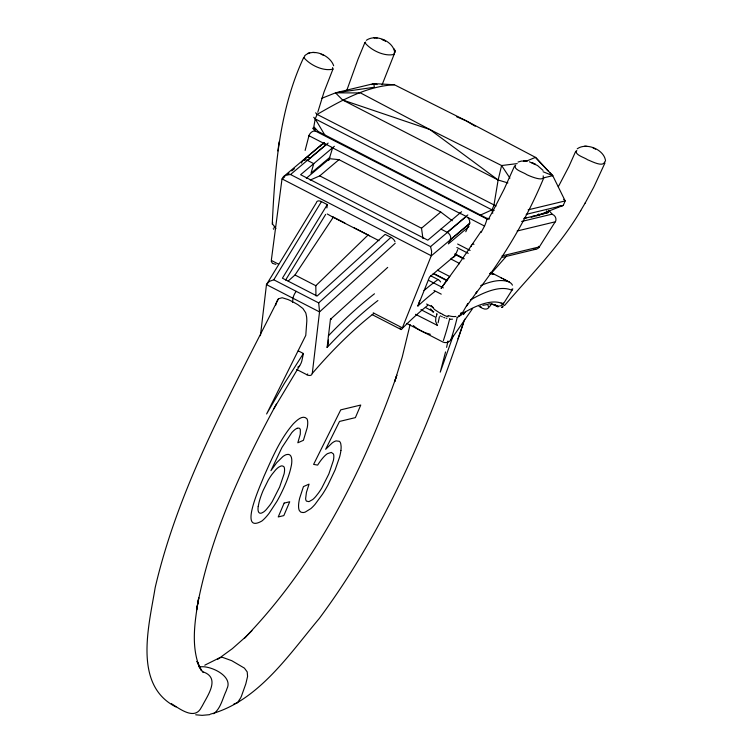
<?xml version="1.0" encoding="UTF-8"?>
<svg xmlns="http://www.w3.org/2000/svg" width="753" height="753" viewBox="0 0 753 753"><rect width="100%" height="100%" fill="white"/><g stroke="black" fill="none" stroke-linecap="round" stroke-linejoin="round"><path stroke-width="1.13" d="M333.664 65.756C330.341 55.6 313.38 47.712 304.636 55.778M419.628 300.852L417.906 306.019L420.598 303.563A250.071 57.124 -57.5 0 1 434.876 291.524M394.694 52.597C393.555 41.368 375.738 33.537 366.363 40.304M605.544 161.114C604.631 149.781 586.446 142.053 577.231 148.821M272.247 224.206C274.939 167.58 279.354 109.571 303.723 57.426L304.739 56.701M340.911 450.454L341.024 449.306A38.328 11.088 -62.8 0 0 341.1 446.209L340.78 443.799A31.993 9.252 -62.8 0 0 339.349 441.314L336.149 440.891A33.396 9.657 -62.8 0 0 332.158 442.971L325.663 449.296L339.509 421.445L355.388 417.623L360.753 405.039L340.733 409.867L313.615 464.385L317.625 465.109A25.649 7.417 -62.8 0 1 324.025 456.647A22.016 6.372 -62.8 0 1 327.461 453.664L331.311 452.412L333.4 453.927A21.028 6.08 -62.8 0 1 333.833 456.6A22.251 6.438 -62.8 0 1 333.381 460.497L328.835 473.995L321.804 487.982A25.244 7.304 -62.8 0 1 318.425 493.102L315.771 496.472A22.053 6.382 -62.8 0 1 312.721 499.531L308.956 501.639L306.48 501.131A20.199 5.845 -62.8 0 1 305.633 498.58L306.433 492.377L309.069 484.113L303.459 486.589L299.694 498.091A32.624 9.441 -62.8 0 0 298.602 504.774A34.261 9.911 -62.8 0 0 298.565 506.628A32.84 9.497 -62.8 0 0 299.468 510.741L300.918 512.172L303.054 512.548A51.581 14.919 -62.8 0 0 305.247 512.087L310.867 508.595A33.894 9.808 -62.8 0 0 315.008 504.397L322.519 494.203A41.189 11.916 -62.8 0 0 327.903 485.139L335.132 469.881L339.622 456.939A34.817 10.071 -62.8 0 0 340.911 450.454M260.434 335.697L266.477 284.53L269.405 281.358L273.781 279.796L318.688 302.904L319.554 311.686L312.279 373.46A238.503 85.786 -56.7 0 1 373.921 313.352M292.503 302.452L293.002 298.263A5.431 1.572 -62.8 0 1 296.24 291.355M326.906 207.913L327.291 204.609L321.465 201.606A5.459 3.2 39.8 0 0 316.373 202.726L266.468 284.606L319.536 311.911L395.193 243.285M377.902 300.551A255.126 91.762 -56.7 0 0 331.113 343.199L327.113 347.434L330.426 319.347L387.701 267.4M277.885 150.929L279.137 141.865M517.217 163.608L501.611 165.538L498.128 180.005L493.912 205.381L492.001 209.871L492.782 213.268M537.256 215.622L563.263 205.409L565.183 200.919L552.74 175.665L535.505 157.368L466.145 120.781L394.393 84.76C366.297 86.237 340.996 100.695 317.117 114.409L315.206 118.899L313.606 128.057L315.366 129.62M461.363 312.89L460.412 314.782L458.718 316.091M447.979 341.005L446.604 347.359M410.121 324.543L402.206 357.138L394.723 381.564L396.822 375.201C363.191 471.086 315.639 564.722 244.396 638.243L251.944 630.685M445.55 351.924L440.251 372.133L452.713 337.099M415.524 314.312L437.493 325.418M305.125 150.431L308.89 135.982M465.382 311.695L463.387 314.585L464.121 312.843M317.775 112.244L323.997 92.054L333.024 68.947L332.534 67.591M328.703 160.502L332.675 147.729L326.265 144.425A5.44 4.452 52.6 0 0 320.279 146.44M346.813 90.304L358.089 59.035L364.857 42.676L365.666 42.046M210.285 714.173C258.128 701.429 289.067 654.432 319.244 618.524C385.913 528.775 430.001 424.824 464.714 319.168M457.956 338.859L463.293 323.197M453.005 336.252L453.306 335.405M382.072 84.844L394.177 54.235L393.904 53.152M303.723 57.426C309.803 64.918 323.15 71.591 332.958 69.116M576.779 150.478C573.72 154.704 584.799 157.528 587.566 159.749C591.754 161.274 603.285 167.721 604.772 161.641M417.906 306.019L429.511 277.076L455.141 255.502L457.805 249.563M364.857 42.676C370.909 50.187 384.284 56.823 394.111 54.395M515.645 165.208C512.539 169.491 523.881 172.362 526.705 174.621C529.754 176.127 545.116 182.678 543.205 175.854M543.864 177.652C526.667 219.019 503.625 257.818 476.028 293.096L476.856 291.938L466.625 306.085M514.6 165.933L504.237 188.975L492.989 210.944M575.753 151.212L568.929 166.469L558.312 186.744M604.998 162.893L593.816 187.064L585.156 203.075M465.787 231.755L469.335 223.839L431.196 255.945L402.356 327.847L373.234 312.862M470.079 223.057L450.35 239.67L448.374 243.868L468.997 226.502M278.309 299.045C231.5 392.482 179.045 485.064 155.156 587.707C149.075 625.395 132.641 685.108 175.938 706.916M327.113 347.434L328.459 343.575L328.421 340.064M481.092 232.47L484.405 226.305M276.342 404.116C241.327 468.846 209.663 536.927 196.589 609.836L198.745 597.684C194.942 620.764 190.584 645.858 199.865 668.212L197.126 661.454L201.663 670.659L200.42 669.116L203.348 672.523M489.036 218.031L493.234 210.501M273.744 408.898L299.638 365.779M467.848 303.459L462.182 313.286L460.742 313.116M501.46 303.798L504.576 305.511C530.95 274.685 560.1 245.751 580.761 210.52M580.601 210.784L585.316 202.802M273.781 279.796L321.465 201.606M327.291 204.609L282.422 278.196L317.107 296.051L385.112 234.362L390.948 237.355A5.459 3.2 39.8 0 1 394.986 241.722M285.622 280.05L325.654 214.417M481.111 231.35L458.662 264.218M511.936 290.3L503.738 303.28L503.079 302.922M502.053 255.898L539.355 246.899L555.196 221.824L517.142 231.002M539.317 246.956L538.743 246.335M288.192 281.01L294.997 275.005L333.212 217.325L379.023 240.678M303.271 353.712L284.352 383.446L266.609 413.99L305.774 335.396L306.81 321.164A67.186 39.354 39.8 0 0 306.631 317.06L305.963 313.615A13.799 8.085 39.8 0 0 305.624 312.627L302.904 308.504L297.953 304.73A50.075 29.329 39.8 0 0 293.444 302.198L291.731 301.304A54.188 31.739 39.8 0 0 288.079 299.562L282.168 297.736L278.629 298.734A13.799 8.085 39.8 0 0 278.102 299.28L276.906 301.36A64.739 37.923 39.8 0 0 275.692 305.163M406.714 323.414L442.886 342.031A5.76 5.036 -5.5 0 0 450.708 340.036L472.611 308.504M449.466 276.793L441.079 288.343L459.452 263.117M489.422 306.866L491.502 304.014M307.713 373.949L306.998 374.778L296.663 369.459M491.191 273.471L506.6 255.982M217.692 659.327L232.348 648.662L246.466 636.181M315.949 295.854L315.818 285.716L367.906 235.171M318.688 302.904L390.948 237.355M283.42 176.729L282.027 178.903L431.271 255.747L431.648 251.323L430.556 246.626L290.517 174.527L286.639 175.035L283.476 176.682L321.371 144.774M302.772 160.671L324.298 142.543A5.431 4.273 49.9 0 0 323.95 142.882M284.653 176.917L281.98 179.167L271.306 260.416L278.591 264.162M287.326 174.668L289.105 173.162M291.778 170.912L294.451 168.663M290.517 174.527L326.265 144.425M301.52 163.09A5.431 4.273 49.9 0 1 307.525 160.445L328.148 143.079M334.379 146.28L300.616 174.715L427.817 240.169L461.589 211.744M329.87 157.339L311.036 173.199L313.756 163.646L307.525 160.445M306.292 178.263L329.55 158.685L338.982 159.664L440.75 212.035L452.308 220.77M310.208 180.061L319.743 175.863L338.982 159.664M422.941 238.532L421.511 228.225L440.75 212.035M440.966 229.11L447.197 232.31L467.82 214.944M430.556 246.626L466.286 216.478A5.44 4.452 52.6 0 1 469.326 223.839M536.174 216.045L538.941 213.918M401.575 329.503L402.074 328.637A233.806 53.416 -57.5 0 1 427.629 305.473M199.329 667.073C208.656 664.551 233.797 675.705 226.907 688.807A65.643 60.965 76.4 0 1 226.164 690.972C222.521 698.643 220.77 708.385 213.692 713.74M502.458 307.064L501.498 307.337L503.296 306.669M371.709 84.609L373.836 83.611L394.393 84.76M479.887 215.32L492.001 209.871L494.184 210.492M297.764 367.172L299.317 366.127A16.575 9.714 39.8 0 0 299.845 365.516L301.068 363.181A65.633 38.441 39.8 0 0 301.925 360.593L303.412 353.505L298.263 350.86M525.923 161.311L535.505 157.368L548.033 170.922M204.788 665.172L219.688 657.745L222.446 657.331L231.764 660.692L244.396 668.118L247.21 671.911L247.577 676.42L245.817 683.884L241.497 695.998A65.662 56.484 57.9 0 1 240.649 697.918L237.449 702.737L233.91 704.008M321.522 98.417L335.509 92.845L373.836 83.611L377.093 84.59M518.026 162.064L521.434 161.067L525.905 161.095M307.986 53.284L309.699 52.691M524.107 218.464L548.165 212.534L546.584 210.812M531.185 217.241L534.583 216.299M536.851 215.669L548.165 212.534M543.713 177.84L552.74 175.665L549.596 172.503M528.117 209.852L565.183 200.919L563.705 199.319M526.196 214.341L563.263 205.409L557.691 206.52M521.65 221.476L552.184 214.116L548.692 210.313M502.618 257.272L535.778 249.271M524.022 218.389L526.234 217.862M482.833 305.332L487.756 304.457M331.038 319.376L330.426 319.347M209.645 714.672L202.115 715.35L195.714 714.795M507.899 182.941L498.128 180.005L342.568 99.961L335.509 92.845L374.335 87.244L373.836 83.611M452.534 319.14L449.532 319.376M497.997 306.791L493.591 304.833A17.997 1.129 28.3 0 1 492.151 304.099L491.69 303.864M532.663 216.346L534.997 216.139M335.509 92.845L360.508 92.93L429.859 129.525L501.611 165.538L509.932 178.122M275.871 264.369L272.52 263.362L271.24 261.357M587.039 146.364L584.686 146.138M315.055 52.606L312.702 52.381M377.159 37.979L373.836 37.65L374.778 37.744M401.198 329.579L372.17 314.65M430.349 334.313L425.313 332.807A52.192 45.547 -5.5 0 1 421.605 331.085L420.748 330.652A48.314 42.168 -5.5 0 1 416.371 328.11L413.303 325.541M446.896 318.321L446.077 318.152M472.63 243.944L473.976 244.32M489.629 218.963L486.269 218.003L318.227 131.53L314.255 127.219M496.105 206.002L317.117 114.409L315.639 112.799M488.085 219.612L315.131 130.9L312.627 128.179M342.568 99.961L429.859 129.525L498.128 180.005M444.665 317.757L443.752 317.427M529.387 161.801L537.529 165.538L543.054 170.394M543.092 171.75L552.74 175.665M401.085 329.541L400.314 328.76M456.506 116.687L466.145 120.781L475.209 126.222M501.159 278.008L501.733 278.262M595.614 149.141L593.091 147.974M323.63 55.374L321.107 54.207M503.446 279.052L509.593 282.177M442.538 314.509L445.108 315.714A13.14 5.007 23.7 0 0 448.167 316.797M440.938 316.194L440.289 315.855M494.363 304.664L495.389 305.191M313.728 117.289L315.206 118.899L492.001 209.871M459.876 213.184L466.286 216.478M308.975 135.709L325.691 144.322M331.96 147.541L460.497 213.683M467.811 217.448L484.527 226.051M457.636 244.019L470.117 250.448M319.743 175.863L421.511 228.225M456.864 247.502L468.253 253.366M455.01 254.053L463.688 258.514M490.57 272.351L507.381 280.991M454.944 254.09L463.895 258.693M455.226 254.42L463.914 258.891M450.736 258.928L458.483 262.91M437.493 270.205L449.786 276.53M332.45 216.61L344.846 222.982M354.136 227.764L369.619 235.736M433.7 273.471L447.31 280.474M433.173 273.612L447.103 280.775M430.735 275.796L438.03 279.542A5.44 4.443 52.6 0 1 440.561 281.933M428.852 280.455L443.329 287.9M479.002 306.33C481.666 308.015 485.939 310.876 488.725 307.751A233.806 70.057 -56.3 0 0 487.775 304.626M433.954 290.404L441.239 294.15M426.584 304.024L433.361 307.516M420.918 309.652L435.893 317.361L435.611 321.22L437.418 325.55M294.997 275.005L315.818 285.716M494.919 304.946L495.822 305.407M425.445 307.488L433.737 311.761M495.474 305.229L496.02 305.52A227.208 57.444 -54.5 0 0 488.772 303.845M495.954 305.483L498.015 306.763M202.604 671.723C220.789 677.446 207.913 694.944 202.538 705.392A65.662 62.819 -69.7 0 1 201.343 707.396C194.773 720.772 179.675 708.714 171.43 703.716M511.654 289.237L512.332 289.604M440.26 313.314L434.415 309.445L431.196 305.492M490.758 272.52L493.864 274.318A5.732 5.695 -57.5 0 0 490.598 273.716M327.254 213.974L333.212 217.325M437.182 314.067L436.552 313.643M481.082 307.403L481.129 307.44A228.545 68.532 -56.1 0 0 480.668 306.142M433.229 312.354L430.603 308.862M330.944 318.434L331.311 318.933M273.273 228.601L273.706 229.26M315.206 118.899L325.08 135.474M400.21 328.59L399.881 327.969M197.126 661.454L197.823 663.167M297.068 428.325A21.395 6.193 -62.8 0 0 291.797 432.608L281.98 447.461L270.929 470.663L276.699 462.69L282.827 456.619A33.593 9.714 -62.8 0 1 286.225 454.661C292.973 452.497 292.155 462.446 291.166 466.38C289.114 476.291 285.001 485.638 280.53 494.683A43.618 12.622 -62.8 0 1 276.831 501.517L269.085 513.33A32.511 9.403 -62.8 0 1 265.376 517.725A33.509 9.695 -62.8 0 1 261.875 521.02C237.157 535.006 262.025 481.92 263.748 476.818C272.021 458.389 279.947 439.168 293.369 423.77C296.456 420.739 302.65 414.357 306.895 418.734A29.198 8.443 -62.8 0 1 307.723 422.282A29.103 8.415 -62.8 0 1 307.224 427.676L303.421 440.307L297.821 442.792L300.278 434.161L300.343 429.812A18.298 5.29 -62.8 0 0 299.289 428.231L298.066 428.071A23.729 6.862 -62.8 0 0 297.059 428.344M470.992 246.532A5.647 0.508 -68.1 0 1 471.576 245.073M539.412 247.022A5.751 5.572 2.6 0 1 533.538 249.234M552.137 214.276A5.629 5.459 2.6 0 1 555.375 221.919M486.767 219.49A5.657 0.527 -68.2 0 1 484.527 226.107M308.843 135.7A5.657 3.539 -55.9 0 1 315.055 131.06M470.399 300.023A248.509 63.054 -54.6 0 1 511.918 290.329M490.523 272.567A5.685 3.586 -62.1 0 1 490.683 272.652M489.506 273.443A254.768 64.843 -54.8 0 1 493.864 274.318M512.765 288.757A5.657 5.582 -7.2 0 1 512.454 289.66M509.517 282.337A5.657 5.582 -7.2 0 1 512.435 285.18M480.696 285.622A254.128 64.683 -54.8 0 1 509.574 282.206M503.324 304.014A5.685 5.535 -13.5 0 1 496.105 305.37M461.815 313.982A232.536 58.998 -54.6 0 1 503.249 304.005M461.947 314.105A5.685 3.765 82.6 0 1 458.954 315.799M312.194 373.422A5.76 3.379 39.8 0 1 306.998 374.815M328.336 335.894A260.463 93.316 -56.9 0 1 374.476 293.792M447.197 232.31A5.431 4.273 49.9 0 1 450.35 239.67M424.005 290.536A255.549 58.715 -57.6 0 1 438.03 279.542M455.189 255.531A5.44 4.49 49.2 0 1 452.176 257.667M304.344 159.984A5.431 4.273 49.9 0 1 310.236 157.923M442.331 316.844A17.997 9.074 17.1 0 1 441.823 316.608M459.066 316.307A25.32 12.302 22.6 0 1 457.156 317.389M442.708 314.34A22.599 8.057 23.7 0 1 440.496 313.173M455.894 316.439A13.027 5.365 24.2 0 1 447.931 315.526M501.366 303.158A13.027 1.111 30.1 0 1 501.131 303.045M275.937 228.611A13.14 4.584 17.2 0 1 273.923 227.152M275.391 227.02A13.027 4.819 15.5 0 1 272.661 222.417M436.796 314.481A237.016 48.954 -60.5 0 1 436.335 316.571M457.184 317.502A238.503 42.639 -59.8 0 1 450.783 340.074M449.71 318.594A233.166 41.076 -59.7 0 1 443.366 340.591M439.413 316.731A231.642 47.392 -60.5 0 1 438.124 322.736M394.807 50.79L394.638 52.804L394.807 50.79M258.213 506.524L258.138 507.089A22.129 6.401 -62.8 0 0 258.223 511.052A22.75 6.579 -62.8 0 0 261.705 513.009L263.569 512.002A19.569 5.657 -62.8 0 0 266.195 509.668L269.781 505.254A22.872 6.617 -62.8 0 0 272.294 501.479L279.617 487.059L284.097 473.853A21.658 6.269 -62.8 0 0 284.474 471.444A22.261 6.438 -62.8 0 0 284.559 469.42L284.521 468.846A20.256 5.864 -62.8 0 0 283.646 466.455L282.055 465.872A28.445 8.227 -62.8 0 0 280.747 466.116L278.836 467.095A21.818 6.306 -62.8 0 0 275.598 469.957L271.927 474.465A22.477 6.504 -62.8 0 0 268.256 480.15L263.192 490.382A32.69 9.46 -62.8 0 0 258.976 502.675L258.213 506.524M284.145 503.098L278.234 516.944L283.815 515.598L289.717 501.762L284.145 503.098M526.874 161.198L523.542 160.878L526.874 161.198M385.461 40.973L382.232 39.476L385.461 40.973M535.195 164.21L531.947 162.704L535.195 164.21M394.412 49.209L394.817 51.006L394.412 49.209"/></g></svg>
